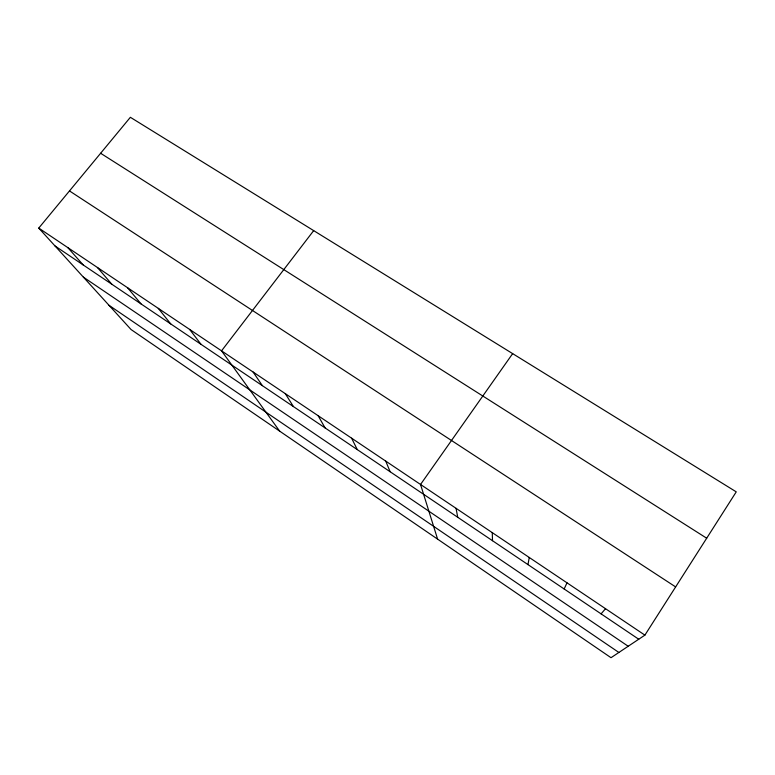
<?xml version="1.0" encoding="UTF-8"?>
<svg xmlns="http://www.w3.org/2000/svg" width="775" height="775" viewBox="0 0 775 775"><rect width="100%" height="100%" fill="white"/><g stroke="black" fill="none" stroke-linecap="round" stroke-linejoin="round"><path stroke-width="1.16" d="M527.988 564.617L529.248 557.477M564.161 588.99L567 582.819M644.897 635.132L736.25 491.854L130.365 117.296L38.75 228.092L131.062 329.54L611.01 657.704L644.897 635.132L38.75 228.092M512.653 353.623L420.534 484.472L437.604 539.138M313.681 230.621L221.543 350.843L279.678 431.152M601.08 613.858L605.537 608.704M100.624 153.266L706.693 538.218M69.479 190.921L675.635 586.917M55.006 245.956L638.736 639.23M83.371 277.121L628.196 646.253M109.023 305.321L618.867 652.463M67.803 247.603L83.167 264.924M97.408 267.472L111.842 284.241M127.555 287.728L141.031 303.907M158.294 308.363L170.762 323.94M189.613 329.394L201.035 344.332M253.134 372.048L262.367 385.659M285.326 393.671L293.425 406.584M318.147 415.71L325.054 427.897M351.608 438.185L357.285 449.607M385.727 461.096L390.135 471.733M456.049 508.313L457.725 517.274M492.27 532.648L492.512 540.717"/></g></svg>
